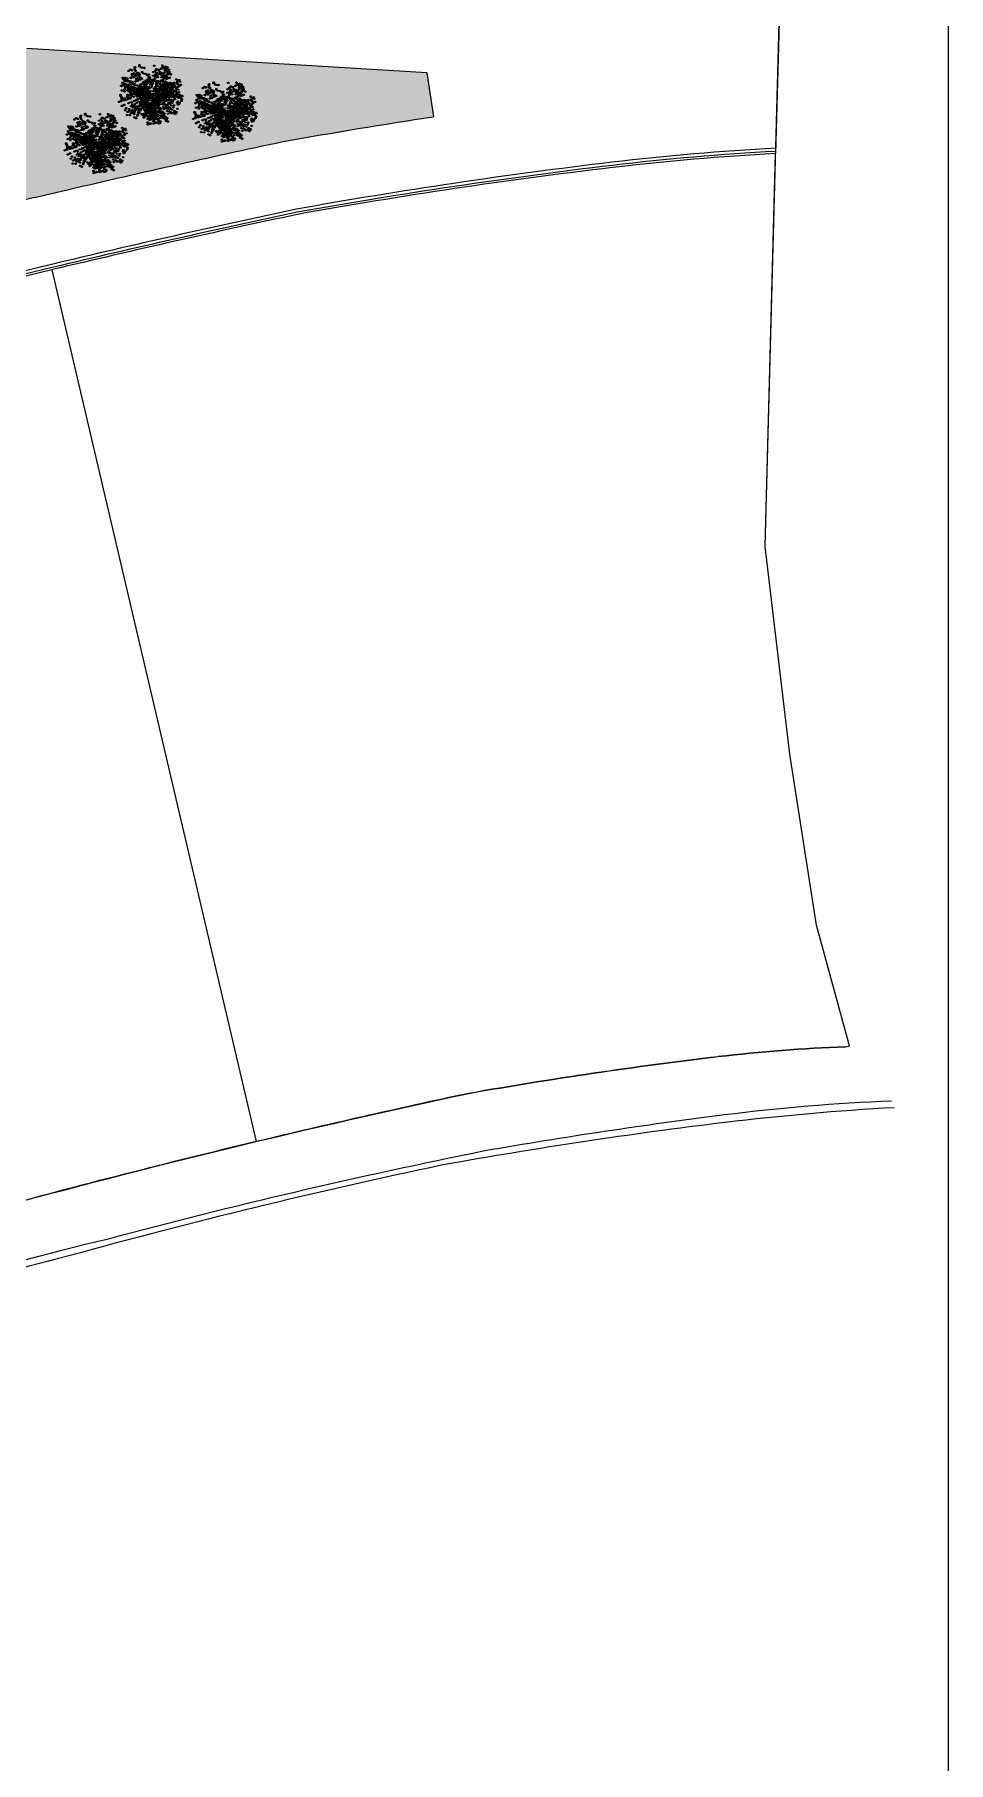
# Model space of a CAD drawing. Header units: millimetres. Extents: x 441061 to 442903, y 4515148 to 4515613.
# Drawn here: x 441880.4 to 441901.94, y 4515546.27 to 4515587 of the extents above; entities that cross this region are included whole.
import ezdxf

# ---------------------------------------------------------------- set-up
doc = ezdxf.new("R2010")
doc.units = ezdxf.units.MM
doc.linetypes.add('PUNTOS2', pattern=[0.125, 0, -0.125])
doc.layers.add('01_cartela', color=6, linetype='Continuous', plot=False)
doc.layers.add('01_cesped', color=7, linetype='Continuous', true_color=0x659a66)
for name, color, linetype in [('01_photinia', 7, 'Continuous'), ('01_piscinas', 254, 'Continuous'), ('ARBOL', 116, 'Continuous')]:
    doc.layers.add(name, color=color, linetype=linetype)

# ---------------------------------------------------------------- blocks, each defined once
blk = doc.blocks.new('A$C43804232')
at = {"layer": 'ARBOL', "color": 202, "linetype": 'PUNTOS2', "ltscale": 10}
for p, q in [((2.16, 3.69), (2.19, 3.69)), ((2.75, 3.72), (2.77, 3.73)), ((0.81, 3.1), (0.8, 3.11)), ((1.52, 3.02), (1.52, 3.02)), ((1.7, 3.1), (1.69, 3.12)), ((1.87, 3.15), (1.88, 3.15)), ((2.19, 3.55), (2.23, 3.54)), ((2.25, 2.78), (2.25, 2.79)), ((2.34, 2.45), (2.37, 2.44)), ((2.64, 2.75), (2.65, 2.74)), ((2.69, 2.83), (2.7, 2.81)), ((2.95, 2.6), (2.96, 2.59)), ((3.15, 3.32), (3.17, 3.32)), ((3.25, 3.53), (3.26, 3.54)), ((2.46, 1.79), (2.49, 1.83)), ((2.95, 2.26), (2.96, 2.25)), ((3.08, 2.31), (3.09, 2.3)), ((3.13, 2.17), (3.12, 2.26))]:
    blk.add_line(p, q, dxfattribs=at)
at = {"layer": 'ARBOL', "color": 98, "linetype": 'PUNTOS2', "ltscale": 10}
for p, q in [((2.19, 4.12), (2.23, 4.11)), ((2.24, 3.92), (2.28, 3.92)), ((2.96, 4.16), (2.98, 4.17)), ((3.48, 3.63), (3.5, 3.64)), ((3.61, 3.91), (3.63, 3.92)), ((0.08, 2.59), (0.08, 2.6)), ((0.43, 3.35), (0.43, 3.36)), ((0.77, 2.69), (0.68, 2.69)), ((1.59, 3.34), (1.58, 3.37)), ((2.42, 2.5), (2.46, 2.49)), ((0.42, 2.18), (0.42, 2.18)), ((1.48, 2.26), (1.5, 2.27)), ((3.45, 2.14), (3.44, 2.25)), ((1.15, 0.99), (1.09, 0.81))]:
    blk.add_line(p, q, dxfattribs=at)
at = {"layer": 'ARBOL', "color": 12, "linetype": 'PUNTOS2', "ltscale": 10}
for p, q in [((0.54, 2.52), (0.53, 2.53)), ((1.07, 2.6), (1, 2.6)), ((1.5, 2.78), (1.5, 2.78)), ((1.77, 2.83), (1.75, 2.86)), ((1.86, 2.46), (1.87, 2.46)), ((0.8, 2.2), (0.8, 2.2)), ((1.35, 2.16), (1.27, 2.12)), ((1.61, 2.27), (1.63, 2.27))]:
    blk.add_line(p, q, dxfattribs=at)
at = {"layer": 'ARBOL', "color": 10, "linetype": 'PUNTOS2', "ltscale": 10}
for p, q in [((1.36, 1.29), (1.31, 1.15)), ((2.24, 2.24), (2.25, 2.22))]:
    blk.add_line(p, q, dxfattribs=at)
at = {"layer": 'ARBOL', "color": 12, "linetype": 'PUNTOS2', "ltscale": 10}
blk.add_lwpolyline([(3.35, 2.88), (3.33, 2.82), (3.33, 2.82), (3.33, 2.78)], dxfattribs=at)
at = {"layer": 'ARBOL', "color": 98, "linetype": 'PUNTOS2', "ltscale": 10}
blk.add_lwpolyline([(3.74, 3.06), (3.71, 2.98), (3.71, 2.98), (3.72, 2.93)], dxfattribs=at)
at = {"layer": 'ARBOL', "color": 202, "linetype": 'PUNTOS2', "ltscale": 10}
blk.add_lwpolyline([(2.85, 1.99), (2.81, 1.97), (2.81, 1.97), (2.8, 1.96)], dxfattribs=at)
at = {"layer": 'ARBOL', "color": 98, "linetype": 'PUNTOS2', "ltscale": 10}
for centre, radius in [((0.46, 3.63), 0.0526), ((0.62, 3.66), 0.0526), ((0.72, 3.63), 0.0457), ((0.79, 3.76), 0.0526), ((1.02, 3.65), 0.0526), ((1.16, 4.13), 0.0457), ((1.22, 4.33), 0.0457), ((1.3, 4.2), 0.0526), ((1.32, 4.37), 0.0457), ((1.39, 4.15), 0.0457), ((1.39, 3.95), 0.0457), ((1.41, 3.6), 0.0526), ((1.45, 4.16), 0.0457), ((1.49, 4.22), 0.0457), ((1.5, 3.82), 0.0457), ((1.53, 3.94), 0.0457), ((1.55, 4.42), 0.0457), ((1.63, 4.29), 0.0526), ((1.62, 4), 0.0457), ((1.65, 3.8), 0.0526), ((1.69, 4.2), 0.0457), ((1.74, 3.64), 0.0457), ((1.77, 4.08), 0.0526), ((1.76, 3.76), 0.0457), ((1.86, 3.83), 0.0457), ((1.88, 4.22), 0.0457), ((1.89, 3.63), 0.0526), ((1.92, 4.03), 0.0457), ((2.01, 3.9), 0.0526), ((1.99, 3.75), 0.0457), ((2.06, 4.26), 0.0457), ((2.07, 4.1), 0.0457), ((2.14, 3.83), 0.0526), ((2.17, 3.71), 0.0457), ((2.18, 4.09), 0.0457), ((2.2, 4.14), 0.0457), ((2.23, 3.89), 0.0457), ((2.24, 4.29), 0.0457), ((2.24, 3.95), 0.0457), ((2.31, 4.45), 0.0457), ((2.33, 3.65), 0.0526), ((2.35, 4.48), 0.0457), ((2.36, 4.26), 0.0457), ((2.36, 4.11), 0.0526), ((2.44, 4.35), 0.0526), ((2.46, 4.22), 0.0457), ((2.53, 3.95), 0.0457), ((2.57, 4.44), 0.0457), ((2.68, 4.4), 0.0457), ((2.71, 4.14), 0.0457), ((2.72, 3.63), 0.0457), ((2.77, 3.76), 0.0457), ((2.8, 4.27), 0.0457), ((2.8, 4.11), 0.0457), ((2.83, 3.59), 0.0457), ((2.89, 4.22), 0.0457), ((2.91, 4.15), 0.0457), ((2.96, 3.87), 0.0457), ((3.09, 3.82), 0.0457), ((3.21, 4.1), 0.0457), ((3.24, 3.72), 0.0457), ((3.36, 3.89), 0.0457), ((3.43, 3.62), 0.0457), ((3.44, 4.02), 0.0457), ((3.44, 3.86), 0.0457), ((3.49, 3.65), 0.0457), ((3.49, 3.69), 0.0457), ((3.53, 3.97), 0.0457), ((3.55, 3.9), 0.0457), ((0.13, 2.62), 0.0526), ((0.14, 3.19), 0.0457), ((0.24, 3.4), 0.0526), ((0.23, 3.23), 0.0457), ((0.29, 3.53), 0.0526), ((0.33, 3.3), 0.0457), ((0.36, 3.1), 0.0526), ((0.39, 2.78), 0.0526), ((0.39, 3.5), 0.0457), ((0.44, 2.92), 0.0526), ((0.48, 3.37), 0.0526), ((0.48, 2.69), 0.0457), ((0.57, 3.53), 0.0526), ((0.61, 3.01), 0.0526), ((0.63, 2.76), 0.0526), ((0.63, 3.34), 0.0457), ((0.74, 3.54), 0.0526), ((0.76, 2.69), 0.0526), ((0.81, 3.5), 0.0526), ((0.82, 2.52), 0.0457), ((0.85, 2.69), 0.0457), ((0.94, 3.44), 0.0526), ((0.95, 2.73), 0.0457), ((1, 3.26), 0.0457), ((1.05, 3.55), 0.0457), ((1.09, 3.44), 0.0457), ((1.18, 3.13), 0.0526), ((1.18, 3.07), 0.0457), ((1.23, 2.85), 0.0526), ((1.34, 3.41), 0.0526), ((1.33, 2.83), 0.0457), ((1.36, 3.46), 0.0526), ((1.35, 3.3), 0.0457), ((1.4, 2.95), 0.0526), ((1.43, 2.4), 0.0457), ((1.45, 3.37), 0.0457), ((1.47, 3.17), 0.0526), ((1.51, 3.57), 0.0457), ((1.59, 3.44), 0.0526), ((1.69, 2.63), 0.0457), ((1.73, 3.37), 0.0526), ((1.74, 2.67), 0.0457), ((1.79, 3.2), 0.0457), ((1.83, 2.74), 0.0457), ((1.86, 2.54), 0.0526), ((1.87, 3.38), 0.0457), ((1.9, 2.94), 0.0457), ((2.06, 2.28), 0.132), ((1.98, 2.81), 0.0526), ((2.07, 3.14), 0.0457), ((2.1, 3.26), 0.0457), ((2.12, 2.74), 0.0526), ((2.17, 2.96), 0.0526), ((2.17, 2.66), 0.0457), ((2.2, 3.33), 0.0457), ((2.23, 3.13), 0.0526), ((2.26, 3.53), 0.0457), ((2.27, 2.93), 0.0457), ((2.34, 3.4), 0.0526), ((2.33, 3.24), 0.0457), ((2.34, 3.06), 0.0526), ((2.36, 2.8), 0.0526), ((2.36, 2.44), 0.0457), ((2.48, 3.33), 0.0526), ((2.5, 2.73), 0.0526), ((2.55, 3.55), 0.0526), ((2.54, 3.16), 0.0457), ((2.57, 3.39), 0.0457), ((2.57, 2.5), 0.0457), ((2.58, 3.45), 0.0457), ((2.6, 2.85), 0.0457), ((2.62, 3.34), 0.0457), ((2.64, 2.74), 0.0457), ((2.65, 2.75), 0.0457), ((2.65, 2.53), 0.0526), ((2.66, 2.45), 0.0457), ((2.71, 2.52), 0.0457), ((2.73, 2.63), 0.0457), ((2.89, 2.5), 0.0526), ((2.9, 3.42), 0.0457), ((2.91, 2.62), 0.0526), ((2.92, 3.4), 0.0457), ((3, 3.32), 0.0526), ((3.02, 2.38), 0.0457), ((3.03, 2.78), 0.0457), ((3.08, 3.49), 0.0457), ((3.1, 3.29), 0.0457), ((3.1, 2.81), 0.0526), ((3.11, 2.67), 0.0457), ((3.11, 3.45), 0.0457), ((3.13, 3.56), 0.0457), ((3.15, 2.5), 0.0457), ((3.18, 2.4), 0.0457), ((3.25, 2.56), 0.0457), ((3.28, 2.36), 0.0526), ((3.33, 3.38), 0.0457), ((3.37, 3.52), 0.0457), ((3.38, 2.89), 0.0526), ((3.4, 3.05), 0.0526), ((3.39, 2.64), 0.0526), ((3.46, 2.88), 0.0457), ((3.5, 3.17), 0.0457), ((3.52, 3.43), 0.0457), ((3.53, 2.57), 0.0526), ((3.54, 3.06), 0.0457), ((3.59, 2.39), 0.0457), ((3.65, 2.93), 0.0457), ((3.66, 2.49), 0.0526), ((3.71, 2.62), 0.0526), ((3.72, 3.06), 0.0526), ((3.73, 3.24), 0.0526), ((3.75, 2.39), 0.0457), ((3.8, 3.05), 0.0457), ((3.8, 2.84), 0.0457), ((3.81, 2.59), 0.0457), ((3.83, 3.36), 0.0457), ((3.85, 3.16), 0.0526), ((3.88, 2.72), 0.0526), ((3.89, 2.47), 0.0526), ((3.9, 3.29), 0.0526), ((3.98, 2.75), 0.0457), ((4.01, 3.27), 0.0457), ((4.03, 2.4), 0.0526), ((4.04, 2.87), 0.0526), ((4.07, 3.39), 0.0526), ((4.1, 2.61), 0.0526), ((4.11, 2.46), 0.0457), ((4.14, 2.83), 0.0526), ((4.13, 2.52), 0.0457), ((4.17, 2.74), 0.0457), ((4.17, 2.4), 0.0457), ((0.05, 1.6), 0.0526), ((0.11, 1.59), 0.0457), ((0.17, 1.28), 0.0526), ((0.2, 1.71), 0.0457), ((0.22, 1.76), 0.0457), ((0.25, 1.92), 0.0526), ((0.27, 1.25), 0.0457), ((0.41, 1.3), 0.0526), ((0.56, 1.4), 0.0457), ((0.59, 1.17), 0.0457), ((0.63, 1.53), 0.0526), ((0.62, 1.39), 0.0457), ((0.7, 1.57), 0.0457), ((0.73, 2.22), 0.0457), ((0.75, 2.11), 0.0526), ((0.79, 1.25), 0.0526), ((0.9, 2.21), 0.0457), ((0.92, 2.26), 0.0457), ((1.04, 1.63), 0.0457), ((1.18, 1.98), 0.0457), ((1.23, 2.3), 0.0457), ((1.39, 1.7), 0.0457), ((1.45, 1.38), 0.0526), ((1.57, 1.64), 0.0526), ((1.6, 1.48), 0.0457), ((1.61, 1.2), 0.0457), ((1.66, 1.61), 0.0526), ((1.68, 1.35), 0.0526), ((1.74, 2.02), 0.0457), ((1.78, 1.56), 0.0457), ((1.82, 1.27), 0.0457), ((1.94, 1.83), 0.0457), ((1.94, 1.23), 0.0457), ((1.95, 2.09), 0.0457), ((1.99, 1.48), 0.0526), ((1.98, 1.78), 0.0457), ((1.99, 1.42), 0.0457), ((2.07, 2.05), 0.0457), ((2.09, 1.62), 0.0526), ((2.08, 1.46), 0.0457), ((2.18, 1.53), 0.0457), ((2.21, 1.33), 0.0526), ((2.22, 2), 0.0457), ((2.29, 2.11), 0.0457), ((2.36, 2.28), 0.0457), ((2.36, 1.58), 0.0526), ((2.44, 1.29), 0.0526), ((2.48, 1.61), 0.0457), ((2.55, 2.32), 0.0457), ((2.59, 1.82), 0.0526), ((2.64, 1.53), 0.0526), ((2.67, 1.77), 0.0526), ((2.66, 1.52), 0.0526), ((2.78, 1.54), 0.0457), ((2.79, 1.79), 0.0457), ((2.89, 1.66), 0.0526), ((2.89, 1.41), 0.0526), ((2.9, 2), 0.0526), ((2.89, 1.83), 0.0457), ((2.95, 2.13), 0.0526), ((2.96, 1.33), 0.0457), ((2.99, 1.9), 0.0457), ((3.02, 1.7), 0.0526), ((3.05, 2.19), 0.0526), ((3.05, 2.1), 0.0457), ((3.12, 1.25), 0.0457), ((3.13, 1.97), 0.0526), ((3.12, 1.48), 0.0457), ((3.15, 2.23), 0.0457), ((3.17, 2.35), 0.0457), ((3.18, 1.95), 0.0526), ((3.23, 2.09), 0.0526), ((3.21, 1.42), 0.0457), ((3.26, 1.86), 0.0457), ((3.33, 2.06), 0.0457), ((3.36, 2.28), 0.0457), ((3.38, 1.36), 0.0457), ((3.41, 1.93), 0.0526), ((3.44, 2.3), 0.0457), ((3.46, 1.76), 0.0526), ((3.46, 1.6), 0.0457), ((3.48, 1.32), 0.0457), ((3.51, 1.9), 0.0526), ((3.55, 1.67), 0.0457), ((3.55, 2.29), 0.0457), ((3.56, 1.28), 0.0457), ((3.61, 1.87), 0.0457), ((3.62, 2.21), 0.0457), ((3.65, 2.33), 0.0457), ((3.7, 1.74), 0.0526), ((3.73, 1.18), 0.0457), ((3.77, 2.19), 0.0526), ((3.82, 2), 0.0457), ((3.88, 2.31), 0.0457), ((3.89, 2.12), 0.0526), ((4.07, 1.98), 0.0526), ((4.15, 2.19), 0.0526), ((4.16, 2.04), 0.0457), ((4.17, 2.1), 0.0457), ((4.21, 1.99), 0.0457), ((0.32, 0.95), 0.0457), ((0.37, 1.05), 0.0526), ((0.41, 0.82), 0.0457), ((0.63, 1.06), 0.0457), ((0.68, 1.05), 0.0457), ((0.78, 1.09), 0.0457), ((0.87, 1.15), 0.0457), ((0.88, 0.54), 0.0526), ((0.87, 0.38), 0.0457), ((0.9, 0.95), 0.0526), ((0.93, 0.68), 0.0526), ((0.97, 0.44), 0.0457), ((1.01, 0.5), 0.0457), ((1.03, 0.65), 0.0457), ((1.1, 0.77), 0.0526), ((1.12, 0.52), 0.0526), ((1.12, 0.69), 0.0457), ((1.21, 0.35), 0.0457), ((1.22, 0.89), 0.0526), ((1.32, 0.56), 0.0526), ((1.31, 0.39), 0.0457), ((1.37, 0.69), 0.0526), ((1.4, 0.46), 0.0457), ((1.43, 0.26), 0.0526), ((1.47, 0.66), 0.0457), ((1.53, 0.79), 0.0526), ((1.55, 0.53), 0.0526), ((1.66, 0.9), 0.0526), ((1.65, 0.74), 0.0457), ((1.69, 0.47), 0.0526), ((1.75, 0.29), 0.0457), ((1.76, 0.68), 0.0526), ((1.81, 1.01), 0.0457), ((1.83, 0.47), 0.0457), ((1.84, 0.8), 0.0457), ((1.97, 0.9), 0.0457), ((2.02, 1.04), 0.0457), ((2.06, 0.17), 0.0526), ((2.06, 0.85), 0.0457), ((2.11, 0.92), 0.0457), ((2.15, 0.2), 0.0526), ((2.22, 1.09), 0.0457), ((2.21, 0.63), 0.0457), ((2.24, 0.24), 0.0457), ((2.33, 0.46), 0.0526), ((2.34, 0.38), 0.0526), ((2.35, 0.25), 0.0526), ((2.43, 0.41), 0.0526), ((2.48, 0.19), 0.0526), ((2.51, 1.1), 0.0457), ((2.53, 0.05), 0.0457), ((2.62, 0.93), 0.0526), ((2.74, 1.15), 0.0457), ((2.76, 0.4), 0.0526), ((2.82, 0.26), 0.0457), ((2.85, 0.98), 0.0526), ((2.84, 0.23), 0.0457), ((2.99, 0.53), 0.0457), ((3.07, 0.73), 0.0457), ((3.13, 0.44), 0.0457), ((3.17, 0.92), 0.0457), ((3.2, 0.72), 0.0457), ((3.23, 1.11), 0.0457), ((3.25, 0.92), 0.0457), ((3.26, 0.61), 0.0457), ((3.28, 1.09), 0.0457), ((3.3, 0.97), 0.0457), ((3.33, 0.84), 0.0457), ((3.35, 0.94), 0.0457), ((3.35, 0.83), 0.0457), ((3.44, 1.07), 0.0457), ((3.48, 0.56), 0.0457), ((3.5, 0.76), 0.0457), ((3.67, 1.07), 0.0457)]:
    blk.add_circle(centre, radius, dxfattribs=at)
at = {"layer": 'ARBOL', "color": 202, "linetype": 'PUNTOS2', "ltscale": 10}
for centre, radius in [((1.36, 3.7), 0.0351), ((1.41, 3.86), 0.0351), ((1.48, 3.76), 0.0405), ((1.49, 3.89), 0.0351), ((1.55, 3.72), 0.0351), ((1.59, 3.72), 0.0351), ((1.62, 3.77), 0.0351), ((1.67, 3.93), 0.0351), ((1.73, 3.83), 0.0405), ((1.72, 3.61), 0.0351), ((1.77, 3.76), 0.0351), ((1.84, 3.66), 0.0405), ((1.92, 3.78), 0.0351), ((1.95, 3.63), 0.0351), ((2.06, 3.8), 0.0351), ((2.07, 3.68), 0.0351), ((2.15, 3.67), 0.0351), ((2.17, 3.72), 0.0351), ((2.2, 3.83), 0.0351), ((2.26, 3.95), 0.0351), ((2.28, 3.98), 0.0351), ((2.29, 3.8), 0.0351), ((2.29, 3.69), 0.0405), ((2.35, 3.88), 0.0405), ((2.37, 3.78), 0.0351), ((2.45, 3.94), 0.0351), ((2.53, 3.92), 0.0351), ((2.56, 3.71), 0.0351), ((2.63, 3.81), 0.0351), ((2.63, 3.69), 0.0351), ((2.7, 3.78), 0.0351), ((2.71, 3.72), 0.0351), ((2.95, 3.68), 0.0351), ((3.12, 3.62), 0.0351), ((0.58, 2.98), 0.0351), ((0.66, 3.14), 0.0405), ((0.65, 3.01), 0.0351), ((0.7, 3.24), 0.0405), ((0.73, 3.06), 0.0351), ((0.75, 2.91), 0.0405), ((0.78, 3.22), 0.0351), ((0.83, 3.32), 0.0405), ((0.84, 3.12), 0.0405), ((0.91, 3.24), 0.0405), ((0.95, 3.34), 0.0405), ((0.96, 3.09), 0.0351), ((1.03, 3.32), 0.0351), ((1.04, 3.25), 0.0405), ((1.08, 3.42), 0.0405), ((1.1, 3.22), 0.0405), ((1.2, 3.17), 0.0405), ((1.25, 3.03), 0.0351), ((1.26, 3.33), 0.0405), ((1.28, 3.26), 0.0351), ((1.31, 3.17), 0.0351), ((1.38, 2.93), 0.0405), ((1.5, 3.15), 0.0405), ((1.52, 3.19), 0.0405), ((1.51, 3.07), 0.0351), ((1.55, 3.57), 0.0351), ((1.56, 3.29), 0.0405), ((1.54, 3.01), 0.024), ((1.59, 3.12), 0.0351), ((1.61, 2.96), 0.0405), ((1.63, 3.46), 0.0351), ((1.64, 3.27), 0.0351), ((1.65, 3.55), 0.0351), ((1.7, 3.17), 0.0405), ((1.68, 2.98), 0.024), ((1.68, 2.92), 0.0208), ((1.74, 3.45), 0.0405), ((1.73, 3.19), 0.0208), ((1.74, 3.01), 0.024), ((1.78, 3.18), 0.0208), ((1.77, 3.09), 0.024), ((1.81, 3.33), 0.0351), ((1.81, 3.12), 0.0405), ((1.83, 3.42), 0.0351), ((1.83, 2.98), 0.024), ((1.83, 3.23), 0.024), ((1.83, 3.17), 0.0208), ((1.85, 2.99), 0.0351), ((1.9, 3.47), 0.0351), ((1.89, 3.25), 0.024), ((1.9, 3.14), 0.024), ((1.91, 3.13), 0.0351), ((1.93, 3.32), 0.0405), ((1.91, 3.21), 0.0208), ((1.93, 2.79), 0.0351), ((1.94, 3.08), 0.0208), ((1.97, 3.23), 0.024), ((1.98, 3.16), 0.024), ((1.97, 2.73), 0.024), ((2.01, 3.41), 0.0351), ((2.02, 3.53), 0.0405), ((2.04, 3.19), 0.024), ((2.04, 3.11), 0.024), ((2.03, 2.94), 0.0208), ((2.03, 2.82), 0.0208), ((2.05, 3.08), 0.024), ((2.05, 2.84), 0.024), ((2.06, 3.15), 0.0208), ((2.07, 2.94), 0.0351), ((2.07, 3.01), 0.024), ((2.09, 3.03), 0.0351), ((2.12, 3.48), 0.0405), ((2.12, 3.17), 0.024), ((2.12, 2.97), 0.0208), ((2.15, 3.38), 0.0351), ((2.15, 2.8), 0.0405), ((2.14, 3.02), 0.0208), ((2.16, 3.09), 0.0351), ((2.15, 2.76), 0.024), ((2.16, 3.06), 0.024), ((2.16, 2.84), 0.0208), ((2.19, 3.52), 0.0351), ((2.19, 2.93), 0.0405), ((2.19, 2.88), 0.024), ((2.2, 3.57), 0.0351), ((2.21, 3.24), 0.0351), ((2.21, 2.89), 0.024), ((2.21, 2.83), 0.0208), ((2.22, 2.78), 0.0351), ((2.27, 3.34), 0.0405), ((2.27, 3.02), 0.0351), ((2.28, 3.14), 0.0405), ((2.28, 2.88), 0.0405), ((2.27, 2.92), 0.024), ((2.29, 2.68), 0.0405), ((2.29, 2.41), 0.0351), ((2.28, 2.81), 0.024), ((2.29, 2.87), 0.0208), ((2.3, 2.74), 0.024), ((2.31, 2.46), 0.024), ((2.33, 2.42), 0.0208), ((2.34, 2.55), 0.0208), ((2.35, 2.7), 0.0208), ((2.36, 3.17), 0.0208), ((2.38, 3.09), 0.0405), ((2.37, 2.96), 0.0208), ((2.39, 2.63), 0.0405), ((2.38, 3.04), 0.0208), ((2.39, 2.58), 0.0208), ((2.38, 2.5), 0.024), ((2.39, 2.82), 0.0208), ((2.4, 2.44), 0.024), ((2.42, 3.56), 0.0351), ((2.43, 2.95), 0.0351), ((2.41, 2.9), 0.024), ((2.44, 3.25), 0.0405), ((2.42, 2.99), 0.0208), ((2.43, 3.14), 0.024), ((2.45, 3.13), 0.0351), ((2.43, 2.77), 0.024), ((2.45, 3.21), 0.0208), ((2.44, 3.1), 0.0208), ((2.44, 2.85), 0.0208), ((2.44, 2.57), 0.0208), ((2.45, 2.45), 0.0351), ((2.46, 3.18), 0.0351), ((2.45, 2.5), 0.0208), ((2.47, 3.08), 0.0208), ((2.47, 2.72), 0.0351), ((2.47, 2.98), 0.0208), ((2.49, 3.09), 0.0351), ((2.49, 3.19), 0.0208), ((2.5, 3.09), 0.0208), ((2.49, 2.84), 0.0208), ((2.5, 2.63), 0.0351), ((2.52, 2.47), 0.0405), ((2.49, 2.41), 0.0208), ((2.51, 2.64), 0.0351), ((2.51, 2.55), 0.024), ((2.51, 2.77), 0.0208), ((2.52, 2.41), 0.0351), ((2.52, 2.62), 0.0208), ((2.53, 2.48), 0.024), ((2.54, 2.95), 0.024), ((2.57, 3.32), 0.0351), ((2.55, 3.02), 0.0208), ((2.55, 2.7), 0.0208), ((2.56, 2.46), 0.0351), ((2.57, 3.07), 0.024), ((2.56, 2.82), 0.024), ((2.58, 2.55), 0.0351), ((2.57, 2.89), 0.0208), ((2.58, 3.13), 0.0208), ((2.58, 2.75), 0.024), ((2.58, 2.64), 0.024), ((2.58, 2.48), 0.0208), ((2.58, 2.44), 0.0208), ((2.6, 3.42), 0.0351), ((2.6, 2.49), 0.0208), ((2.62, 2.97), 0.0208), ((2.62, 2.53), 0.024), ((2.63, 2.75), 0.0208), ((2.65, 3.29), 0.0351), ((2.65, 2.86), 0.0208), ((2.65, 2.76), 0.0208), ((2.68, 2.82), 0.0208), ((2.7, 2.45), 0.0405), ((2.71, 3.16), 0.0351), ((2.69, 2.92), 0.0208), ((2.71, 2.54), 0.0405), ((2.7, 2.84), 0.0208), ((2.7, 2.5), 0.0208), ((2.72, 3.14), 0.0351), ((2.75, 3.5), 0.0351), ((2.73, 2.45), 0.0208), ((2.74, 2.77), 0.024), ((2.74, 2.67), 0.0208), ((2.78, 3.08), 0.0405), ((2.76, 2.87), 0.0208), ((2.76, 2.53), 0.0208), ((2.79, 2.82), 0.0208), ((2.8, 2.67), 0.0351), ((2.81, 2.78), 0.0208), ((2.84, 3.21), 0.0351), ((2.85, 3.46), 0.0351), ((2.86, 3.06), 0.0351), ((2.84, 2.9), 0.0208), ((2.85, 2.83), 0.024), ((2.86, 2.69), 0.0405), ((2.87, 3.18), 0.0351), ((2.87, 2.58), 0.0351), ((2.88, 3.27), 0.0351), ((2.86, 2.9), 0.0208), ((2.86, 2.51), 0.0208), ((2.87, 2.67), 0.0208), ((2.88, 2.63), 0.0208), ((2.9, 2.45), 0.0351), ((2.88, 2.44), 0.0208), ((2.92, 2.81), 0.0208), ((2.93, 2.68), 0.0208), ((2.93, 2.61), 0.0208), ((2.94, 2.77), 0.0208), ((2.96, 3.39), 0.0351), ((2.95, 2.64), 0.0208), ((2.97, 2.5), 0.0351), ((3.01, 2.49), 0.0208), ((3.03, 3.13), 0.0351), ((3.06, 3.52), 0.0351), ((3.07, 3.23), 0.0351), ((3.07, 2.75), 0.0405), ((3.06, 2.4), 0.0208), ((3.09, 2.88), 0.0405), ((3.09, 2.56), 0.0405), ((3.11, 3.31), 0.0351), ((3.12, 3.49), 0.0351), ((3.13, 2.74), 0.0351), ((3.16, 3.34), 0.0351), ((3.16, 3.37), 0.0351), ((3.16, 2.97), 0.0351), ((3.18, 3.16), 0.0351), ((3.19, 2.5), 0.0405), ((3.19, 3.58), 0.0351), ((3.2, 2.88), 0.0351), ((3.21, 3.53), 0.0351), ((2.29, 2.28), 0.0351), ((2.29, 1.75), 0.0405), ((2.29, 2.19), 0.0208), ((2.29, 1.95), 0.024), ((2.29, 1.61), 0.0208), ((2.3, 2.14), 0.0208), ((2.3, 1.84), 0.024), ((2.31, 1.82), 0.024), ((2.31, 1.76), 0.0208), ((2.32, 2.35), 0.024), ((2.33, 2.17), 0.024), ((2.32, 1.91), 0.0208), ((2.35, 1.52), 0.0405), ((2.34, 2.29), 0.024), ((2.34, 2.15), 0.0208), ((2.34, 1.93), 0.024), ((2.34, 1.66), 0.024), ((2.34, 1.6), 0.0208), ((2.37, 1.84), 0.024), ((2.39, 1.77), 0.0351), ((2.38, 1.73), 0.024), ((2.39, 2.24), 0.0208), ((2.39, 2.18), 0.0208), ((2.39, 2.09), 0.024), ((2.39, 1.92), 0.0208), ((2.39, 1.8), 0.0208), ((2.4, 2.24), 0.0208), ((2.4, 2.01), 0.0208), ((2.4, 1.69), 0.024), ((2.41, 2.29), 0.0208), ((2.41, 1.58), 0.024), ((2.43, 2.31), 0.0351), ((2.42, 1.65), 0.0208), ((2.44, 2.12), 0.024), ((2.43, 1.95), 0.0208), ((2.45, 1.96), 0.0208), ((2.47, 1.92), 0.0405), ((2.47, 1.92), 0.024), ((2.47, 1.86), 0.0208), ((2.48, 2), 0.0208), ((2.5, 1.71), 0.0405), ((2.53, 1.89), 0.0405), ((2.52, 1.7), 0.0405), ((2.51, 1.84), 0.0208), ((2.52, 2.07), 0.0208), ((2.53, 2.13), 0.0208), ((2.53, 1.99), 0.0208), ((2.54, 1.75), 0.0208), ((2.53, 1.62), 0.0208), ((2.54, 1.8), 0.0208), ((2.56, 2.12), 0.024), ((2.58, 1.41), 0.0351), ((2.59, 1.82), 0.0208), ((2.58, 1.78), 0.0208), ((2.58, 1.7), 0.024), ((2.59, 1.64), 0.024), ((2.6, 1.97), 0.024), ((2.61, 1.71), 0.0351), ((2.61, 1.54), 0.024), ((2.62, 1.91), 0.0351), ((2.62, 1.9), 0.024), ((2.64, 1.83), 0.024), ((2.63, 1.78), 0.0208), ((2.65, 1.71), 0.0208), ((2.65, 1.53), 0.0208), ((2.65, 1.49), 0.0208), ((2.68, 2.05), 0.024), ((2.7, 2.06), 0.0405), ((2.7, 1.94), 0.0351), ((2.7, 1.8), 0.0405), ((2.7, 1.61), 0.0405), ((2.68, 1.54), 0.0208), ((2.69, 2.38), 0.0208), ((2.69, 2.36), 0.0208), ((2.69, 2.31), 0.024), ((2.7, 1.86), 0.024), ((2.7, 2.02), 0.0208), ((2.71, 1.75), 0.024), ((2.7, 1.58), 0.024), ((2.72, 2.27), 0.0208), ((2.74, 2.17), 0.0405), ((2.72, 1.82), 0.0208), ((2.73, 1.69), 0.024), ((2.74, 2.1), 0.024), ((2.76, 1.55), 0.0351), ((2.77, 1.99), 0.0351), ((2.77, 2.34), 0.0208), ((2.77, 2.32), 0.0208), ((2.79, 1.84), 0.0405), ((2.77, 1.68), 0.0208), ((2.78, 1.64), 0.0208), ((2.8, 2.36), 0.0351), ((2.78, 2.06), 0.0208), ((2.78, 1.98), 0.0208), ((2.78, 1.84), 0.024), ((2.82, 2.21), 0.0405), ((2.8, 1.9), 0.0208), ((2.8, 1.69), 0.0208), ((2.81, 2.35), 0.0208), ((2.82, 2.14), 0.0351), ((2.81, 2.11), 0.0208), ((2.82, 2.23), 0.0208), ((2.82, 1.82), 0.0208), ((2.82, 1.73), 0.024), ((2.84, 2), 0.024), ((2.89, 2.05), 0.0405), ((2.86, 1.97), 0.0208), ((2.88, 1.67), 0.0351), ((2.88, 1.49), 0.0351), ((2.88, 2.26), 0.0208), ((2.89, 2.24), 0.0351), ((2.89, 1.83), 0.024), ((2.88, 1.75), 0.0208), ((2.89, 2.18), 0.0208), ((2.92, 2.37), 0.0351), ((2.9, 2.37), 0.0208), ((2.91, 2.33), 0.0351), ((2.9, 2.05), 0.024), ((2.92, 2.03), 0.0405), ((2.9, 1.79), 0.024), ((2.92, 1.99), 0.024), ((2.93, 2.27), 0.0208), ((2.94, 1.62), 0.0351), ((2.96, 2.13), 0.0405), ((2.96, 2.26), 0.0208), ((2.99, 2.35), 0.0405), ((2.97, 2.27), 0.0208), ((2.97, 2.06), 0.0208), ((2.98, 2.01), 0.024), ((2.98, 1.95), 0.0351), ((2.99, 2.38), 0.0208), ((3, 1.97), 0.0208), ((3.01, 2.34), 0.0208), ((3.03, 2.11), 0.0351), ((3.06, 2.28), 0.0351), ((3.06, 2.32), 0.0208), ((3.06, 1.99), 0.024), ((3.07, 1.57), 0.0351), ((3.08, 2.35), 0.0208), ((3.1, 2.01), 0.0405), ((3.12, 2.3), 0.0351), ((3.14, 1.88), 0.0405), ((3.13, 1.76), 0.0351), ((3.15, 1.54), 0.0351), ((3.18, 1.99), 0.0405), ((3.21, 2.29), 0.0351), ((3.21, 1.81), 0.0351), ((3.21, 1.51), 0.0351), ((3.24, 2.37), 0.0351), ((3.25, 1.97), 0.0351), ((3.26, 2.22), 0.0351), ((3.35, 1.44), 0.0351)]:
    blk.add_circle(centre, radius, dxfattribs=at)
at = {"layer": 'ARBOL', "color": 12, "linetype": 'PUNTOS2', "ltscale": 10}
for centre, radius in [((0.57, 2.54), 0.0405), ((0.78, 2.67), 0.0405), ((0.81, 2.77), 0.0405), ((0.84, 2.59), 0.0351), ((0.94, 2.85), 0.0405), ((0.96, 2.65), 0.0405), ((1.06, 2.6), 0.0405), ((1.07, 2.41), 0.0208), ((1.11, 2.46), 0.0351), ((1.12, 2.43), 0.024), ((1.13, 2.6), 0.0351), ((1.12, 2.57), 0.024), ((1.15, 2.53), 0.0208), ((1.19, 2.71), 0.024), ((1.21, 2.63), 0.0351), ((1.21, 2.5), 0.024), ((1.21, 2.69), 0.0208), ((1.23, 2.4), 0.0208), ((1.27, 2.69), 0.0208), ((1.29, 2.48), 0.0208), ((1.3, 2.71), 0.0208), ((1.31, 2.46), 0.0208), ((1.36, 2.75), 0.024), ((1.35, 2.5), 0.024), ((1.38, 2.89), 0.0351), ((1.39, 2.49), 0.0208), ((1.42, 2.72), 0.0405), ((1.5, 2.7), 0.0351), ((1.52, 2.4), 0.0208), ((1.55, 2.8), 0.0405), ((1.58, 2.65), 0.024), ((1.61, 2.69), 0.0208), ((1.66, 2.63), 0.0208), ((1.68, 2.47), 0.0208), ((1.68, 2.64), 0.0208), ((1.73, 2.76), 0.0208), ((1.75, 2.9), 0.024), ((1.78, 2.55), 0.0351), ((1.77, 2.83), 0.024), ((1.8, 2.55), 0.0208), ((1.8, 2.8), 0.0208), ((1.81, 2.58), 0.0351), ((1.85, 2.78), 0.0208), ((3.29, 2.78), 0.0351), ((3.29, 2.44), 0.0405), ((3.33, 2.54), 0.0405), ((3.34, 3.02), 0.0405), ((3.34, 2.88), 0.0405), ((3.4, 2.87), 0.0351), ((3.4, 2.71), 0.0351), ((3.4, 2.52), 0.0351), ((3.42, 3.11), 0.0351), ((3.44, 2.96), 0.0405), ((3.46, 2.62), 0.0405), ((3.47, 2.42), 0.0405), ((3.48, 3.06), 0.0405), ((3.53, 2.64), 0.0351), ((3.56, 3.04), 0.0351), ((3.59, 2.74), 0.0405), ((3.61, 3.14), 0.0405), ((3.63, 2.54), 0.0405), ((3.64, 2.42), 0.0351), ((3.66, 2.71), 0.0405), ((3.65, 2.46), 0.0351), ((3.68, 2.63), 0.0351), ((0.52, 1.76), 0.0405), ((0.56, 1.75), 0.0351), ((0.6, 1.51), 0.0405), ((0.63, 1.84), 0.0351), ((0.64, 1.88), 0.0351), ((0.67, 2), 0.0405), ((0.68, 1.49), 0.0351), ((0.72, 1.26), 0.0351), ((0.76, 1.34), 0.0405), ((0.79, 1.53), 0.0405), ((0.9, 1.61), 0.0351), ((0.93, 1.43), 0.0351), ((0.96, 1.7), 0.0405), ((0.95, 1.59), 0.0351), ((0.96, 1.34), 0.0351), ((1, 1.33), 0.0351), ((1.01, 1.73), 0.0351), ((1.03, 2.23), 0.0351), ((1.05, 2.15), 0.0405), ((1.06, 2.34), 0.0208), ((1.06, 2.05), 0.0208), ((1.08, 1.49), 0.0405), ((1.07, 1.36), 0.0351), ((1.12, 2.1), 0.024), ((1.11, 2.04), 0.0208), ((1.15, 1.41), 0.0351), ((1.15, 2.05), 0.0208), ((1.17, 2.23), 0.0351), ((1.17, 1.26), 0.0405), ((1.16, 1.94), 0.0208), ((1.18, 2.27), 0.0351), ((1.18, 2.13), 0.024), ((1.19, 2.02), 0.024), ((1.2, 2.35), 0.0208), ((1.2, 2.09), 0.0208), ((1.2, 1.83), 0.024), ((1.22, 2.33), 0.0208), ((1.21, 1.92), 0.0208), ((1.24, 2.07), 0.0208), ((1.26, 2.23), 0.024), ((1.26, 2.31), 0.0208), ((1.26, 2.1), 0.024), ((1.26, 1.97), 0.024), ((1.26, 1.91), 0.0208), ((1.28, 1.78), 0.0351), ((1.31, 2.36), 0.024), ((1.31, 2.3), 0.0208), ((1.32, 1.74), 0.0208), ((1.32, 1.99), 0.024), ((1.34, 2.1), 0.024), ((1.33, 1.88), 0.024), ((1.34, 1.95), 0.0208), ((1.35, 1.82), 0.024), ((1.38, 2.05), 0.0351), ((1.38, 1.6), 0.024), ((1.41, 1.97), 0.024), ((1.4, 1.77), 0.0208), ((1.42, 1.21), 0.0405), ((1.42, 2.29), 0.0351), ((1.42, 1.58), 0.024), ((1.43, 1.92), 0.0208), ((1.44, 1.86), 0.024), ((1.46, 1.57), 0.0208), ((1.48, 1.97), 0.024), ((1.5, 1.54), 0.024), ((1.49, 1.41), 0.0208), ((1.51, 1.88), 0.0208), ((1.52, 1.47), 0.024), ((1.54, 1.84), 0.0351), ((1.54, 1.58), 0.024), ((1.56, 1.61), 0.024), ((1.57, 2.37), 0.0351), ((1.57, 2.19), 0.024), ((1.56, 2.08), 0.0208), ((1.57, 1.95), 0.0208), ((1.57, 1.7), 0.0208), ((1.59, 1.59), 0.0405), ((1.58, 1.56), 0.024), ((1.58, 1.87), 0.0208), ((1.59, 1.82), 0.0208), ((1.64, 2.11), 0.024), ((1.63, 1.83), 0.0208), ((1.65, 1.89), 0.0208), ((1.65, 2.31), 0.0208), ((1.65, 2.17), 0.0208), ((1.65, 2.03), 0.0208), ((1.65, 1.39), 0.0208), ((1.65, 1.37), 0.0208), ((1.68, 1.79), 0.0405), ((1.68, 1.45), 0.024), ((1.68, 1.98), 0.0208), ((1.7, 2.23), 0.024), ((1.7, 1.67), 0.0351), ((1.71, 1.45), 0.0351), ((1.71, 2.19), 0.024), ((1.72, 1.85), 0.0208), ((1.73, 2.14), 0.0208), ((1.75, 1.76), 0.0405), ((1.75, 1.22), 0.0405), ((1.77, 1.57), 0.0405), ((1.76, 2.03), 0.0208), ((1.77, 2.05), 0.024), ((1.8, 1.93), 0.024), ((1.79, 1.42), 0.0208), ((1.81, 2.08), 0.0351), ((1.8, 2.01), 0.0208), ((1.8, 1.67), 0.024), ((1.81, 1.34), 0.0208), ((1.82, 1.76), 0.0208), ((1.84, 1.73), 0.0351), ((1.86, 2.06), 0.024), ((1.85, 2), 0.0208), ((3.28, 2.32), 0.0351), ((3.32, 1.87), 0.0405), ((3.36, 2.37), 0.0351), ((3.38, 2.21), 0.0405), ((3.41, 2.06), 0.0351), ((3.46, 2.3), 0.0351), ((3.47, 2.16), 0.0405), ((3.57, 2.37), 0.0405), ((3.61, 2.05), 0.0405), ((3.66, 2.22), 0.0405), ((3.67, 2.1), 0.0351), ((3.68, 2.38), 0.0351), ((3.69, 2.14), 0.0351), ((3.72, 2.05), 0.0351)]:
    blk.add_circle(centre, radius, dxfattribs=at)
at = {"layer": 'ARBOL', "color": 10, "linetype": 'PUNTOS2', "ltscale": 10}
for centre, radius in [((1.89, 2.63), 0.0351), ((1.89, 2.52), 0.0208), ((1.91, 2.48), 0.0405), ((2, 2.69), 0.0405), ((2, 2.69), 0.0208), ((2.06, 2.71), 0.024), ((2.05, 2.51), 0.0208), ((2.08, 2.43), 0.024), ((2.1, 2.64), 0.0405), ((2.08, 2.51), 0.0208), ((2.15, 2.57), 0.0351), ((2.13, 2.5), 0.0208), ((2.2, 2.48), 0.024), ((2.22, 2.55), 0.0208), ((2.22, 2.41), 0.024), ((2.26, 2.66), 0.0208), ((1.86, 1.3), 0.0351), ((1.86, 1.84), 0.024), ((1.88, 1.5), 0.0351), ((1.87, 2.3), 0.0208), ((1.87, 2.18), 0.0208), ((1.87, 2.15), 0.0208), ((1.88, 1.46), 0.0208), ((1.89, 1.61), 0.024), ((1.9, 1.36), 0.0208), ((1.91, 1.7), 0.0208), ((1.93, 1.96), 0.024), ((1.92, 1.41), 0.0208), ((1.96, 1.93), 0.0351), ((1.96, 1.47), 0.0351), ((1.96, 2.25), 0.0208), ((1.98, 2.13), 0.0351), ((1.96, 1.27), 0.0208), ((2.06, 2.28), 0.102), ((1.99, 1.22), 0.0351), ((1.99, 2.21), 0.0208), ((1.98, 1.93), 0.0208), ((2, 1.9), 0.0351), ((2, 1.66), 0.0405), ((1.98, 1.49), 0.0208), ((2, 1.62), 0.0351), ((2, 1.85), 0.024), ((2.01, 1.84), 0.024), ((2, 1.46), 0.0208), ((2, 1.41), 0.0208), ((2.01, 1.4), 0.0208), ((2.06, 2.28), 0.0603), ((2.02, 2.14), 0.0208), ((2.03, 1.33), 0.0351), ((2.03, 1.46), 0.0208), ((2.03, 1.33), 0.0208), ((2.04, 1.74), 0.024), ((2.04, 1.69), 0.0208), ((2.04, 1.43), 0.0208), ((2.06, 1.18), 0.0351), ((2.06, 2.11), 0.0351), ((2.05, 1.81), 0.0208), ((2.05, 1.53), 0.0208), ((2.08, 1.78), 0.0405), ((2.08, 1.65), 0.0351), ((2.07, 1.51), 0.0208), ((2.08, 1.96), 0.024), ((2.07, 1.61), 0.0208), ((2.08, 2.15), 0.0208), ((2.09, 1.92), 0.024), ((2.1, 1.24), 0.0351), ((2.11, 1.45), 0.0208), ((2.12, 1.81), 0.024), ((2.14, 1.89), 0.0208), ((2.15, 1.7), 0.0351), ((2.14, 1.68), 0.0208), ((2.15, 2.19), 0.0208), ((2.15, 1.63), 0.0208), ((2.17, 1.55), 0.0405), ((2.18, 1.36), 0.0351), ((2.18, 2.06), 0.0351), ((2.18, 1.79), 0.024), ((2.18, 1.87), 0.0208), ((2.18, 1.56), 0.0208), ((2.18, 1.37), 0.0208), ((2.2, 2.24), 0.0208), ((2.2, 1.52), 0.0208), ((2.21, 2.37), 0.0208), ((2.24, 2.15), 0.0351), ((2.22, 1.48), 0.0208), ((2.23, 2.14), 0.0208), ((2.24, 1.92), 0.024), ((2.23, 1.86), 0.0208), ((2.24, 1.39), 0.0208), ((2.4, 1.38), 0.0351), ((2.49, 1.24), 0.0405), ((2.67, 1.28), 0.0405), ((2.91, 1.23), 0.0351), ((2.96, 1.38), 0.0351), ((2.98, 1.23), 0.0351), ((2.99, 1.37), 0.0351), ((3.01, 1.27), 0.0351), ((3.04, 1.17), 0.0351), ((3.05, 1.25), 0.0351), ((3.12, 1.35), 0.0351), ((3.3, 1.35), 0.0351), ((0.79, 1.16), 0.0351), ((1.15, 0.94), 0.0405), ((1.15, 0.82), 0.0351), ((1.19, 1.05), 0.0405), ((1.22, 0.87), 0.0351), ((1.25, 0.91), 0.0351), ((1.27, 1.02), 0.0351), ((1.32, 1.12), 0.0405), ((1.33, 0.93), 0.0405), ((1.33, 1.05), 0.0351), ((1.4, 0.8), 0.0351), ((1.49, 0.95), 0.0405), ((1.48, 0.83), 0.0351), ((1.52, 1.06), 0.0405), ((1.55, 0.88), 0.0351), ((1.58, 0.73), 0.0405), ((1.6, 1.04), 0.0351), ((1.65, 1.13), 0.0405), ((1.67, 0.94), 0.0405), ((1.74, 1.1), 0.0351), ((1.77, 0.89), 0.0405), ((1.82, 0.75), 0.0351), ((1.83, 1.05), 0.0405), ((1.89, 1.14), 0.0351), ((1.88, 0.89), 0.0351), ((2.06, 0.66), 0.0405), ((2.13, 0.68), 0.0405), ((2.18, 1.01), 0.0351), ((2.2, 0.71), 0.0351), ((2.27, 0.88), 0.0405), ((2.28, 0.82), 0.0405), ((2.28, 0.72), 0.0405), ((2.35, 0.84), 0.0405), ((2.38, 0.67), 0.0405), ((2.42, 0.56), 0.0351), ((2.6, 0.83), 0.0405), ((2.64, 0.72), 0.0351), ((2.66, 0.7), 0.0351), ((2.78, 0.94), 0.0351), ((2.83, 1.09), 0.0351), ((2.88, 0.86), 0.0351), ((2.93, 1.08), 0.0351), ((2.98, 0.99), 0.0351), ((3.05, 1.17), 0.0351), ((3.15, 0.96), 0.0351), ((3.17, 1.11), 0.0351)]:
    blk.add_circle(centre, radius, dxfattribs=at)

msp = doc.modelspace()

# ---------------------------------------------------------------- hatches: boundary and pattern name
at = {"layer": '01_cesped', "true_color": 0xc1d7c2}
h = msp.add_hatch(color=9, dxfattribs=at)
h.dxf.hatch_style = 1
h.paths.add_polyline_path([(441858.715, 4515586.311), (441860.166, 4515586.524), (441861.642, 4515586.715), (441862.782, 4515586.84), (441864.108, 4515586.96), (441865.39, 4515587.051), (441866.676, 4515587.116), (441867.992, 4515587.156), (441869.192, 4515587.17), (441870.884, 4515587.162), (441872.394, 4515587.127), (441873.609, 4515587.08), (441875.196, 4515586.99), (441876.83, 4515586.877), (441878.339, 4515586.785), (441880.215, 4515586.671), (441881.891, 4515586.569), (441884.376, 4515586.418), (441886.207, 4515586.306), (441888.03, 4515586.195), (441889.247, 4515586.121), (441889.645, 4515586.097), (441889.801, 4515585.064), (441888.028, 4515584.784), (441887.013, 4515584.612), (441885.799, 4515584.381), (441884.566, 4515584.114), (441883.172, 4515583.803), (441880.399, 4515583.158), (441879.211, 4515582.87), (441878.384, 4515582.666), (441877.307, 4515582.395), (441876.374, 4515582.156), (441875.311, 4515581.879), (441874.144, 4515581.568), (441873.117, 4515581.289), (441872.079, 4515580.979), (441870.829, 4515580.591), (441869.152, 4515580.045), (441867.441, 4515579.458), (441866.348, 4515579.067), (441865.52, 4515578.762), (441864.659, 4515578.437), (441863.85, 4515578.125), (441862.746, 4515577.687), (441862.057, 4515577.407), (441861.633, 4515578.537), (441861.216, 4515579.648), (441860.699, 4515581.025), (441860.254, 4515582.211), (441859.759, 4515583.531), (441859.232, 4515584.932)])

# ---------------------------------------------------------------- linework, layer by layer
at = {"layer": '01_cartela', "color": 3, "elevation": 0}
msp.add_lwpolyline([(441758.965, 4515612.944), (441758.965, 4515512.447), (441901.943, 4515512.447), (441901.943, 4515612.944)], close=True, dxfattribs=at)
at = {"layer": '01_piscinas'}
for p, q in [((441897.95, 4515587.287), (441897.868, 4515584.196)), ((441889.645, 4515586.097, 0), (441889.801, 4515585.064, 0)), ((441897.624, 4515574.932), (441897.868, 4515584.196)), ((441897.868, 4515584.196), (441897.866, 4515584.196)), ((441897.868, 4515584.196), (441897.866, 4515584.196)), ((441880.399, 4515583.158), (441881.034, 4515583.309, 0)), ((441880.806, 4515581.456), (441885.624, 4515560.905)), ((441898.207, 4515570.037), (441897.624, 4515574.932)), ((441898.829, 4515566.003), (441898.207, 4515570.037)), ((441899.613, 4515563.16), (441898.829, 4515566.003)), ((441899.518, 4515563.142), (441899.613, 4515563.16))]:
    msp.add_line(p, q, dxfattribs=at)
for points in [[(441838.642, 4515539.274), (441849.165, 4515545.081), (441856.164, 4515548.954, -0.013397), (441865.532, 4515553.929, -0.04126), (441879.366, 4515559.301, -0.013987), (441890.639, 4515562.042, -0.013983), (441896.514, 4515562.907, -0.020078), (441899.518, 4515563.142), (441899.613, 4515563.16), (441898.829, 4515566.003), (441898.207, 4515570.037), (441897.624, 4515574.932), (441897.95, 4515587.287), (441898.151, 4515601.364), (441898.278, 4515607.428), (441898.152, 4515607.443), (441887.214, 4515608.049), (441878.379, 4515608.587, 0.022373), (441868.404, 4515608.929, 0.031319), (441857.576, 4515608.135, 0.030707), (441847.107, 4515606.098, -0.006248)], [(441897.872, 4515584.322, 0.016487), (441894.011, 4515583.992, 0.014757), (441886.573, 4515582.885, 0.006475), (441880.796, 4515581.582, 0.008166), (441873.562, 4515579.727, 0.021654), (441864.443, 4515576.612, 0.020322), (441856.159, 4515572.981, 0.00713), (441850.601, 4515570.121, 0.000222), (441850.429, 4515570.029), (441849.14, 4515569.33), (441847.851, 4515568.631, 0.002681), (441845.798, 4515567.485), (441838.897, 4515563.666), (441836.282, 4515562.223), (441828.367, 4515557.855), (441823.424, 4515555.116), (441810.255, 4515547.817), (441810.141, 4515547.753), (441820.923, 4515529.756)], [(441897.87, 4515584.247, 0.016462), (441894.02, 4515583.918, 0.014755), (441886.587, 4515582.812, 0.006474), (441880.814, 4515581.509, 0.008165), (441873.583, 4515579.655, 0.021653), (441864.47, 4515576.542, 0.020322), (441856.192, 4515572.914, 0.00713), (441850.636, 4515570.055, 0.000222), (441850.464, 4515569.963), (441849.175, 4515569.264), (441847.887, 4515568.565, 0.002681), (441845.835, 4515567.419), (441838.933, 4515563.6), (441836.318, 4515562.157), (441828.404, 4515557.79), (441823.461, 4515555.05), (441810.292, 4515547.751), (441810.245, 4515547.725), (441820.987, 4515529.795)], [(441900.666, 4515561.704, 0.016078), (441896.671, 4515561.353, 0.014889), (441889.995, 4515560.347, 0.015308), (441881.208, 4515558.211, 0.035254), (441873.635, 4515555.712, 0.03043), (441864.777, 4515551.825, 0.013419), (441855.885, 4515547.051), (441849.919, 4515543.723), (441838.138, 4515537.246)], [(441839.015, 4515537.896), (441849.833, 4515543.88), (441855.811, 4515547.193, -0.008549), (441860.437, 4515549.77, -0.009625), (441864.698, 4515551.992, -0.031041), (441873.572, 4515555.868, -0.039306), (441882.139, 4515558.616, -0.015472), (441891.009, 4515560.692, -0.011587), (441896.656, 4515561.54, -0.021604), (441900.602, 4515561.867)]]:
    msp.add_lwpolyline(points, format="xyb", dxfattribs=at)
at = {"layer": '01_piscinas', "elevation": 0}
msp.add_lwpolyline([(441889.645, 4515586.097), (441881.891, 4515586.569), (441880.215, 4515586.671)], dxfattribs=at)
msp.add_lwpolyline([(441881.034, 4515583.309, -0.005815), (441886.259, 4515584.48, -0.006954), (441889.801, 4515585.064)], format="xyb", dxfattribs=at)
at = {"layer": '01_piscinas'}
for centre, radius, start, end in [((441900.941, 4515525.635), 58.641, 93.00557, 96.77353), ((441909.039, 4515457.453), 127.303, 96.77353, 100.15445), ((441933.985, 4515359.218), 230.262, 103.45718, 104.4893), ((441933.985, 4515359.218), 228.512, 101.96915, 103.45266), ((441933.985, 4515359.218), 228.512, 103.45718, 105.3239), ((441933.985, 4515359.218), 228.512, 103.45266, 103.45718), ((441909.039, 4515457.453), 106.195, 96.77354, 99.97789), ((441900.941, 4515525.635), 37.534, 92.1726, 96.7735), ((441933.985, 4515359.218), 207.404, 102.06345, 103.48415), ((441933.985, 4515359.218), 207.404, 103.48415, 105.26879)]:
    msp.add_arc(centre, radius, start, end, dxfattribs=at)

# ---------------------------------------------------------------- block references
at = {"layer": '01_photinia', "ltscale": 0.25, "xscale": 0.3374999999995718, "yscale": 0.3374999999995718, "zscale": 0.3374999999995718, "rotation": 272.7506759366423}
for p in [(441882.333, 4515586.268), (441884.082, 4515585.864), (441881.054, 4515585.124)]:
    msp.add_blockref('A$C43804232', p, dxfattribs=at)

doc.saveas('drawing.dxf')
